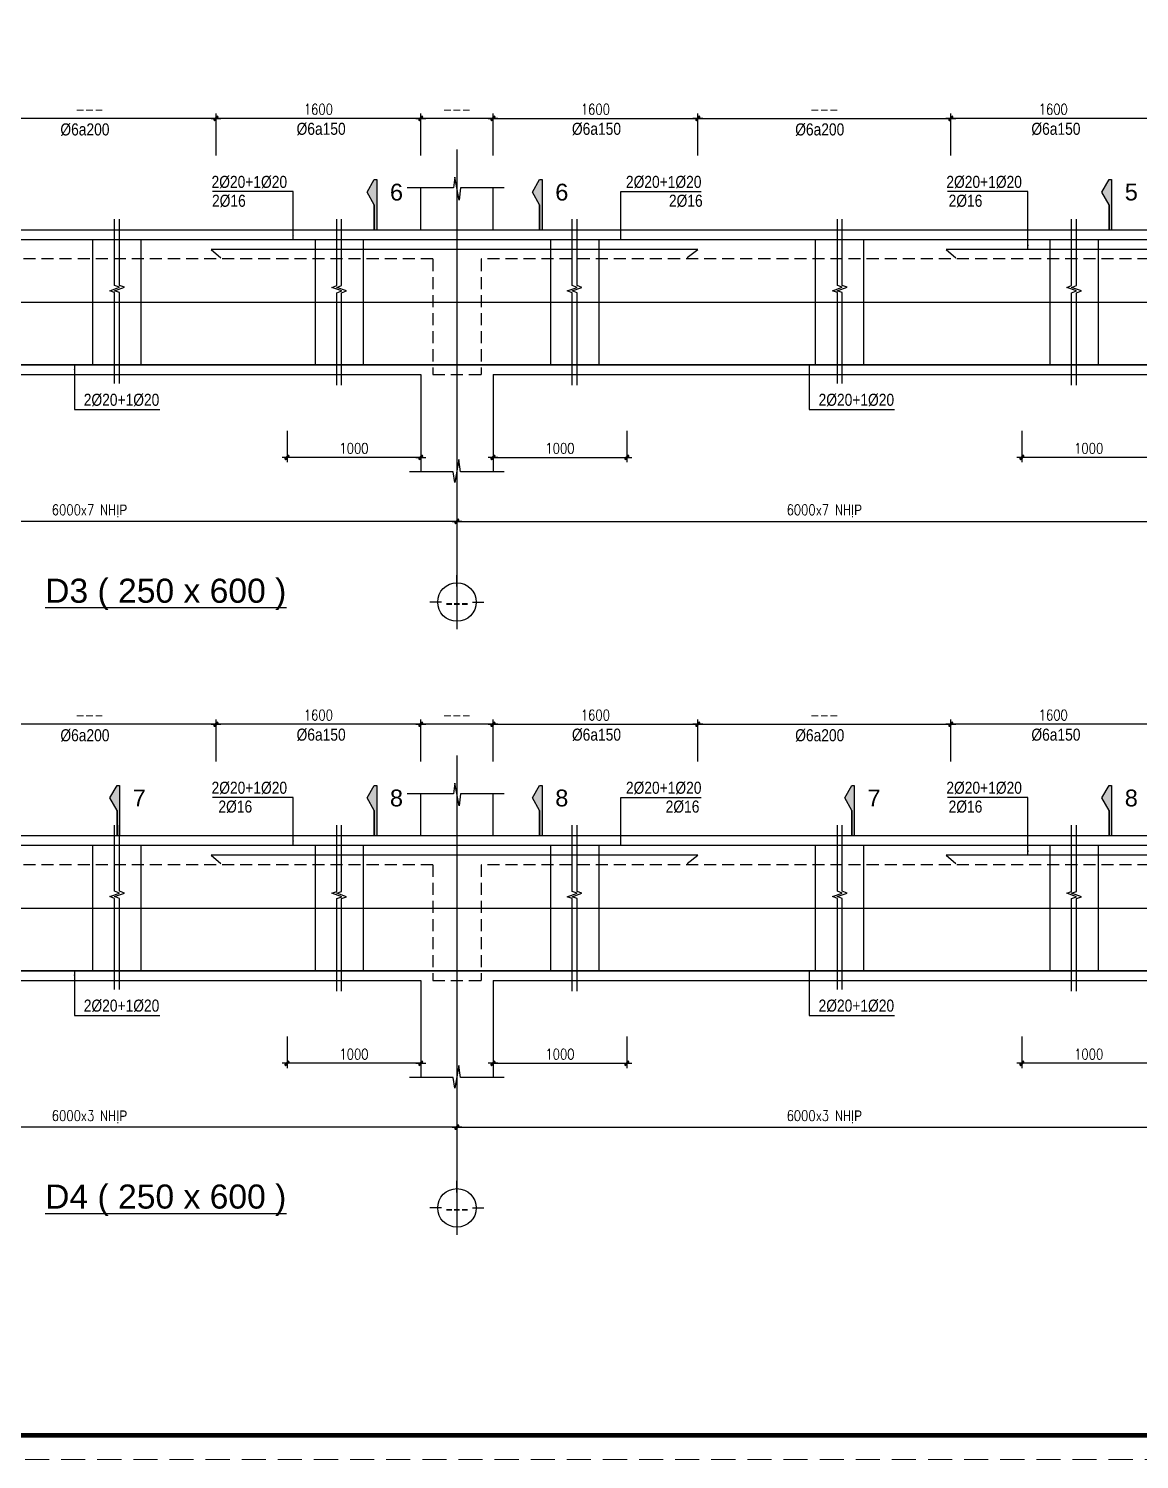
# Model space of a CAD drawing. Header units: inches. Extents: x 651127 to 1529722, y 768575 to 1021311.
# Drawn here: x 1473447 to 1496511, y 831541 to 861241 of the extents above; entities that cross this region are included whole.
import ezdxf
from ezdxf.enums import TextEntityAlignment as Align

# ---------------------------------------------------------------- set-up
doc = ezdxf.new("R2010")
doc.units = ezdxf.units.IN
doc.header["$LTSCALE"] = 1000
doc.header["$MEASUREMENT"] = 0
for name, pattern in [('CENTER2', [1.125, 0.75, -0.125, 0.125, -0.125]), ('DASHDOTX2', [2, 1, -0.5, 0, -0.5]), ('DASHED2', [0.375, 0.25, -0.125]), ('HIDDEN', [0.375, 0.25, -0.125]), ('HIDDEN2', [0.1875, 0.125, -0.0625])]:
    doc.linetypes.add(name, pattern=pattern)
doc.layers.get('DEFPOINTS').update_dxf_attribs({"color": 8, "lineweight": 9})
for name, color, linetype in [('DWGshare.com_1', 7, 'Continuous'), ('DWGshare.com_10', 7, 'Continuous'), ('DWGshare.com_2', 147, 'Continuous'), ('DWGshare.com_3', 7, 'Continuous'), ('DWGshare.com_45', 8, 'DASHDOTX2'), ('DWGshare.com_46', 40, 'Continuous'), ('DWGshare.com_5', 143, 'HIDDEN2'), ('DWGshare.com_6', 40, 'Continuous'), ('DWGshare.com_7', 1, 'Continuous'), ('DWGshare.com_8', 3, 'Continuous')]:
    doc.layers.add(name, color=color, linetype=linetype)
doc.styles.add('DWGshare.com_14', font='romans.shx', dxfattribs={"width": 0.8})
doc.styles.add('DWGshare.com_2', font='VHELVEB.TTF')
doc.styles.add('DWGshare.com_4', font='romans.shx', dxfattribs={"width": 0.8})
doc.styles.add('DWGshare.com_5', font='VHELVCN.TTF')
doc.styles.add('DWGshare.com_6', font='VHELVEN.TTF')
doc.dimstyles.new('DWGshare.com_13', dxfattribs={"dimscale": 100, "dimtxt": 2.2, "dimasz": 0.2, "dimexe": 1, "dimexo": 2, "dimgap": 0.8, "dimtad": 1, "dimdec": 0, "dimlfac": 0.2, "dimzin": 0, "dimdsep": 46, "dimtxsty": 'DWGshare.com_14', "dimblk": 'DWGshare.com_18', "dimcen": 1, "dimdle": 1.5, "dimclrd": 147, "dimclre": 147, "dimclrt": 7, "dimadec": 0, "dimazin": 0, "dimtfac": 1, "dimtdec": 0, "dimtix": 1, "dimtmove": 2, "dimatfit": 3, "dimldrblk": 'DWGshare.com_19', "dimfxl": 1, "dimtolj": 1, "dimtzin": 0, "dimarcsym": 0})
doc.dimstyles.new('DWGshare.com_3', dxfattribs={"dimscale": 100, "dimtxt": 2.5, "dimasz": 1, "dimexe": 1, "dimexo": 1.5, "dimgap": 1, "dimtad": 1, "dimdec": 0, "dimlfac": 0.2, "dimzin": 0, "dimdsep": 46, "dimtxsty": 'DWGshare.com_4', "dimblk": 'DWGshare.com_1', "dimcen": 1.5, "dimdle": 1, "dimclrd": 256, "dimclre": 256, "dimclrt": 7, "dimadec": 0, "dimazin": 0, "dimtfac": 1, "dimtdec": 0, "dimtix": 1, "dimtmove": 2, "dimatfit": 3, "dimfxl": 1, "dimtolj": 1, "dimtzin": 0, "dimarcsym": 0})

# ---------------------------------------------------------------- blocks, each defined once
blk = doc.blocks.new('DWGshare.com_18')
h = blk.add_hatch(color=256)
h.paths.add_polyline_path([(-1.1, 0), (1.1, 0), (2, 0.9, 1), (0.9, 2)])
h.paths.add_polyline_path([(-2, -0.9, 1), (-0.9, -2), (1.1, 0), (-1.1, 0)])
at = {"linetype": 'Continuous'}
h = blk.add_hatch(color=256, dxfattribs=at)
edge = h.paths.add_edge_path()
edge.add_line((-0.9, -2), (2, 0.9))
edge.add_arc((1.4, 1.4), 0.762, 315, 495)
edge.add_line((0.9, 2), (-2, -0.9))
edge.add_arc((-1.4, -1.4), 0.762, 135, 315)
for p, q in [((-5.1, 0), (5.1, 0)), ((0.9, 2), (-2, -0.9)), ((-0.9, -2), (2, 0.9))]:
    blk.add_line(p, q, dxfattribs=at)
for centre, start, end in [((1.4, 1.4), 315, 135), ((-1.4, -1.4), 135, 315)]:
    blk.add_arc(centre, 0.762, start, end, dxfattribs=at)
blk = doc.blocks.new('*D781')
at = {"layer": 'DEFPOINTS', "color": 0, "transparency": 16777216}
for p in [(1481590, 859377), (1481590, 858407), (1483090, 858407)]:
    blk.add_point(p, dxfattribs=at)
at = {"layer": 'DWGshare.com_2', "color": 147, "lineweight": -2, "transparency": 16777216}
for p, q in [((1481590, 858607), (1481590, 859477)), ((1483070, 859377), (1481610, 859377)), ((1483090, 858607), (1483090, 859477))]:
    blk.add_line(p, q, dxfattribs=at)
at = {"layer": 'DWGshare.com_2', "color": 147, "lineweight": -2, "transparency": 16777216, "xscale": 20, "yscale": 20, "zscale": 20, "rotation": 180}
blk.add_blockref('DWGshare.com_18', (1481590, 859377), dxfattribs=at)
at = {"layer": 'DWGshare.com_2', "color": 147, "lineweight": -2, "transparency": 16777216, "xscale": 20, "yscale": 20, "zscale": 20}
blk.add_blockref('DWGshare.com_18', (1483090, 859377), dxfattribs=at)
at = {"layer": 'DWGshare.com_2', "color": 7, "transparency": 16777216, "insert": (1482340, 859567), "char_height": 220, "attachment_point": 5, "style": 'DWGshare.com_14'}
blk.add_mtext('\\A1;---', dxfattribs=at)
blk = doc.blocks.new('DWGshare.com_19')
at = {"color": 0, "linetype": 'ByBlock', "lineweight": -2}
blk.add_line((-0.5, 0), (-1, 0), dxfattribs=at)
at = {"color": 0, "linetype": 'ByBlock', "const_width": 0.5}
blk.add_lwpolyline([(-0.25, 0, 1), (0.25, 0, 1)], format="xyb", close=True, dxfattribs=at)
blk = doc.blocks.new('DWGshare.com_2')
for p, q in [((0, 320), (0, 560)), ((-320, 0), (-560, 0)), ((320, 0), (560, 0)), ((0, -320), (0, -560))]:
    blk.add_line(p, q)
blk.add_circle((0, 0), 400)
at = {"linetype": 'Continuous', "style": 'DWGshare.com_2'}
blk.add_attdef('2', text='', height=350, dxfattribs=at).set_placement((0, 0), align=Align.MIDDLE_CENTER)
blk = doc.blocks.new('*D782')
at = {"layer": 'DEFPOINTS', "color": 0, "transparency": 16777216}
for p in [(1483090, 853092), (1485868, 853092), (1485868, 852339)]:
    blk.add_point(p, dxfattribs=at)
at = {"layer": 'DWGshare.com_2', "color": 147, "lineweight": -2, "transparency": 16777216}
for p, q in [((1483090, 852892), (1483090, 852239)), ((1485868, 852892), (1485868, 852239)), ((1483110, 852339), (1485848, 852339))]:
    blk.add_line(p, q, dxfattribs=at)
at = {"layer": 'DWGshare.com_2', "color": 147, "lineweight": -2, "transparency": 16777216, "xscale": 20, "yscale": 20, "zscale": 20, "rotation": 180}
blk.add_blockref('DWGshare.com_18', (1483090, 852339), dxfattribs=at)
at = {"layer": 'DWGshare.com_2', "color": 147, "lineweight": -2, "transparency": 16777216, "xscale": 20, "yscale": 20, "zscale": 20}
blk.add_blockref('DWGshare.com_18', (1485868, 852339), dxfattribs=at)
at = {"layer": 'DWGshare.com_2', "color": 7, "transparency": 16777216, "insert": (1484479, 852529), "char_height": 220, "attachment_point": 5, "style": 'DWGshare.com_14'}
blk.add_mtext('\\A1;1000', dxfattribs=at)
blk = doc.blocks.new('*D783')
at = {"layer": 'DEFPOINTS', "color": 0, "transparency": 16777216}
for p in [(1478813, 853092), (1481590, 853092), (1478813, 852339)]:
    blk.add_point(p, dxfattribs=at)
at = {"layer": 'DWGshare.com_2', "color": 147, "lineweight": -2, "transparency": 16777216}
for p, q in [((1478813, 852892), (1478813, 852239)), ((1481590, 852892), (1481590, 852239)), ((1481570, 852339), (1478833, 852339))]:
    blk.add_line(p, q, dxfattribs=at)
at = {"layer": 'DWGshare.com_2', "color": 147, "lineweight": -2, "transparency": 16777216, "xscale": 20, "yscale": 20, "zscale": 20, "rotation": 180}
blk.add_blockref('DWGshare.com_18', (1478813, 852339), dxfattribs=at)
at = {"layer": 'DWGshare.com_2', "color": 147, "lineweight": -2, "transparency": 16777216, "xscale": 20, "yscale": 20, "zscale": 20}
blk.add_blockref('DWGshare.com_18', (1481590, 852339), dxfattribs=at)
at = {"layer": 'DWGshare.com_2', "color": 7, "transparency": 16777216, "insert": (1480202, 852529), "char_height": 220, "attachment_point": 5, "style": 'DWGshare.com_14'}
blk.add_mtext('\\A1;1000', dxfattribs=at)
blk = doc.blocks.new('*D786')
at = {"layer": 'DEFPOINTS', "color": 0, "transparency": 16777216}
for p in [(1494071, 853092), (1496848, 853092), (1494071, 852339)]:
    blk.add_point(p, dxfattribs=at)
at = {"layer": 'DWGshare.com_2', "color": 147, "lineweight": -2, "transparency": 16777216}
for p, q in [((1494071, 852892), (1494071, 852239)), ((1496848, 852892), (1496848, 852239)), ((1496828, 852339), (1494091, 852339))]:
    blk.add_line(p, q, dxfattribs=at)
at = {"layer": 'DWGshare.com_2', "color": 147, "lineweight": -2, "transparency": 16777216, "xscale": 20, "yscale": 20, "zscale": 20, "rotation": 180}
blk.add_blockref('DWGshare.com_18', (1494071, 852339), dxfattribs=at)
at = {"layer": 'DWGshare.com_2', "color": 147, "lineweight": -2, "transparency": 16777216, "xscale": 20, "yscale": 20, "zscale": 20}
blk.add_blockref('DWGshare.com_18', (1496848, 852339), dxfattribs=at)
at = {"layer": 'DWGshare.com_2', "color": 7, "transparency": 16777216, "insert": (1495459, 852529), "char_height": 220, "attachment_point": 5, "style": 'DWGshare.com_14'}
blk.add_mtext('\\A1;1000', dxfattribs=at)
blk = doc.blocks.new('*D787')
at = {"layer": 'DEFPOINTS', "color": 0, "transparency": 16777216}
for p in [(1487342, 859377), (1483090, 858407), (1487342, 858407)]:
    blk.add_point(p, dxfattribs=at)
at = {"layer": 'DWGshare.com_2', "color": 147, "lineweight": -2, "transparency": 16777216}
for p, q in [((1483090, 858607), (1483090, 859477)), ((1483110, 859377), (1487322, 859377)), ((1487342, 858607), (1487342, 859477))]:
    blk.add_line(p, q, dxfattribs=at)
at = {"layer": 'DWGshare.com_2', "color": 147, "lineweight": -2, "transparency": 16777216, "xscale": 20, "yscale": 20, "zscale": 20, "rotation": 180}
blk.add_blockref('DWGshare.com_18', (1483090, 859377), dxfattribs=at)
at = {"layer": 'DWGshare.com_2', "color": 147, "lineweight": -2, "transparency": 16777216, "xscale": 20, "yscale": 20, "zscale": 20}
blk.add_blockref('DWGshare.com_18', (1487342, 859377), dxfattribs=at)
at = {"layer": 'DWGshare.com_2', "color": 7, "transparency": 16777216, "insert": (1485216, 859567), "char_height": 220, "attachment_point": 5, "style": 'DWGshare.com_14'}
blk.add_mtext('\\A1;1600', dxfattribs=at)
blk = doc.blocks.new('DWGshare.com_1')
at = {"color": 0, "linetype": 'ByBlock', "const_width": 0.3}
blk.add_lwpolyline([(-0.5, -0.5), (0.5, 0.5)], dxfattribs=at)
blk = doc.blocks.new('*D788')
at = {"layer": 'DEFPOINTS', "color": 0, "transparency": 16777216}
for p in [(1477338, 859377), (1477338, 858407), (1481590, 858407)]:
    blk.add_point(p, dxfattribs=at)
at = {"layer": 'DWGshare.com_2', "color": 147, "lineweight": -2, "transparency": 16777216}
for p, q in [((1477338, 858607), (1477338, 859477)), ((1481570, 859377), (1477358, 859377)), ((1481590, 858607), (1481590, 859477))]:
    blk.add_line(p, q, dxfattribs=at)
at = {"layer": 'DWGshare.com_2', "color": 147, "lineweight": -2, "transparency": 16777216, "xscale": 20, "yscale": 20, "zscale": 20, "rotation": 180}
blk.add_blockref('DWGshare.com_18', (1477338, 859377), dxfattribs=at)
at = {"layer": 'DWGshare.com_2', "color": 147, "lineweight": -2, "transparency": 16777216, "xscale": 20, "yscale": 20, "zscale": 20}
blk.add_blockref('DWGshare.com_18', (1481590, 859377), dxfattribs=at)
at = {"layer": 'DWGshare.com_2', "color": 7, "transparency": 16777216, "insert": (1479464, 859567), "char_height": 220, "attachment_point": 5, "style": 'DWGshare.com_14'}
blk.add_mtext('\\A1;1600', dxfattribs=at)
blk = doc.blocks.new('*D790')
at = {"layer": 'DEFPOINTS', "color": 0, "transparency": 16777216}
for p in [(1492596, 859377), (1492596, 858407), (1496848, 858407)]:
    blk.add_point(p, dxfattribs=at)
at = {"layer": 'DWGshare.com_2', "color": 147, "lineweight": -2, "transparency": 16777216}
for p, q in [((1492596, 858607), (1492596, 859477)), ((1496828, 859377), (1492616, 859377)), ((1496848, 858607), (1496848, 859477))]:
    blk.add_line(p, q, dxfattribs=at)
at = {"layer": 'DWGshare.com_2', "color": 147, "lineweight": -2, "transparency": 16777216, "xscale": 20, "yscale": 20, "zscale": 20, "rotation": 180}
blk.add_blockref('DWGshare.com_18', (1492596, 859377), dxfattribs=at)
at = {"layer": 'DWGshare.com_2', "color": 147, "lineweight": -2, "transparency": 16777216, "xscale": 20, "yscale": 20, "zscale": 20}
blk.add_blockref('DWGshare.com_18', (1496848, 859377), dxfattribs=at)
at = {"layer": 'DWGshare.com_2', "color": 7, "transparency": 16777216, "insert": (1494722, 859567), "char_height": 220, "attachment_point": 5, "style": 'DWGshare.com_14'}
blk.add_mtext('\\A1;1600', dxfattribs=at)
blk = doc.blocks.new('*D791')
at = {"layer": 'DEFPOINTS', "color": 0, "transparency": 16777216}
for p in [(1472085, 859377), (1472085, 858407), (1477338, 858607)]:
    blk.add_point(p, dxfattribs=at)
at = {"layer": 'DWGshare.com_2', "color": 147, "lineweight": -2, "transparency": 16777216}
for p, q in [((1472085, 858607), (1472085, 859477)), ((1477318, 859377), (1472105, 859377)), ((1477338, 858807), (1477338, 859477))]:
    blk.add_line(p, q, dxfattribs=at)
at = {"layer": 'DWGshare.com_2', "color": 147, "lineweight": -2, "transparency": 16777216, "xscale": 20, "yscale": 20, "zscale": 20, "rotation": 180}
blk.add_blockref('DWGshare.com_18', (1472085, 859377), dxfattribs=at)
at = {"layer": 'DWGshare.com_2', "color": 147, "lineweight": -2, "transparency": 16777216, "xscale": 20, "yscale": 20, "zscale": 20}
blk.add_blockref('DWGshare.com_18', (1477338, 859377), dxfattribs=at)
at = {"layer": 'DWGshare.com_2', "color": 7, "transparency": 16777216, "insert": (1474712, 859567), "char_height": 220, "attachment_point": 5, "style": 'DWGshare.com_14'}
blk.add_mtext('\\A1;---', dxfattribs=at)
blk = doc.blocks.new('*D792')
at = {"layer": 'DEFPOINTS', "color": 0, "transparency": 16777216}
for p in [(1492596, 859377), (1487342, 858607), (1492596, 858407)]:
    blk.add_point(p, dxfattribs=at)
at = {"layer": 'DWGshare.com_2', "color": 147, "lineweight": -2, "transparency": 16777216}
for p, q in [((1487342, 858807), (1487342, 859477)), ((1487362, 859377), (1492576, 859377)), ((1492596, 858607), (1492596, 859477))]:
    blk.add_line(p, q, dxfattribs=at)
at = {"layer": 'DWGshare.com_2', "color": 147, "lineweight": -2, "transparency": 16777216, "xscale": 20, "yscale": 20, "zscale": 20, "rotation": 180}
blk.add_blockref('DWGshare.com_18', (1487342, 859377), dxfattribs=at)
at = {"layer": 'DWGshare.com_2', "color": 147, "lineweight": -2, "transparency": 16777216, "xscale": 20, "yscale": 20, "zscale": 20}
blk.add_blockref('DWGshare.com_18', (1492596, 859377), dxfattribs=at)
at = {"layer": 'DWGshare.com_2', "color": 7, "transparency": 16777216, "insert": (1489969, 859567), "char_height": 220, "attachment_point": 5, "style": 'DWGshare.com_14'}
blk.add_mtext('\\A1;---', dxfattribs=at)
blk = doc.blocks.new('*D794')
at = {"layer": 'DEFPOINTS', "color": 0, "transparency": 16777216}
for p in [(1467083, 852185), (1482340, 852042), (1467083, 851013)]:
    blk.add_point(p, dxfattribs=at)
at = {"layer": 'DWGshare.com_2', "color": 147, "lineweight": -2, "transparency": 16777216}
for p, q in [((1467083, 851985), (1467083, 850913)), ((1482340, 851842), (1482340, 850913)), ((1482320, 851013), (1467103, 851013))]:
    blk.add_line(p, q, dxfattribs=at)
at = {"layer": 'DWGshare.com_2', "color": 147, "lineweight": -2, "transparency": 16777216, "xscale": 20, "yscale": 20, "zscale": 20, "rotation": 180}
blk.add_blockref('DWGshare.com_18', (1467083, 851013), dxfattribs=at)
at = {"layer": 'DWGshare.com_2', "color": 147, "lineweight": -2, "transparency": 16777216, "xscale": 20, "yscale": 20, "zscale": 20}
blk.add_blockref('DWGshare.com_18', (1482340, 851013), dxfattribs=at)
at = {"layer": 'DWGshare.com_2', "color": 7, "transparency": 16777216, "insert": (1474712, 851228), "char_height": 220, "attachment_point": 5, "style": 'DWGshare.com_14'}
blk.add_mtext('\\A1;6000x7 NH{\\fArial|b0|i0|c0|p34;ỊP}', dxfattribs=at)
blk = doc.blocks.new('*D795')
at = {"layer": 'DEFPOINTS', "color": 0, "transparency": 16777216}
for p in [(1497598, 852185), (1482340, 852042), (1497598, 851013)]:
    blk.add_point(p, dxfattribs=at)
at = {"layer": 'DWGshare.com_2', "color": 147, "lineweight": -2, "transparency": 16777216}
for p, q in [((1482340, 851842), (1482340, 850913)), ((1497598, 851985), (1497598, 850913)), ((1482360, 851013), (1497578, 851013))]:
    blk.add_line(p, q, dxfattribs=at)
at = {"layer": 'DWGshare.com_2', "color": 147, "lineweight": -2, "transparency": 16777216, "xscale": 20, "yscale": 20, "zscale": 20, "rotation": 180}
blk.add_blockref('DWGshare.com_18', (1482340, 851013), dxfattribs=at)
at = {"layer": 'DWGshare.com_2', "color": 147, "lineweight": -2, "transparency": 16777216, "xscale": 20, "yscale": 20, "zscale": 20}
blk.add_blockref('DWGshare.com_18', (1497598, 851013), dxfattribs=at)
at = {"layer": 'DWGshare.com_2', "color": 7, "transparency": 16777216, "insert": (1489969, 851228), "char_height": 220, "attachment_point": 5, "style": 'DWGshare.com_14'}
blk.add_mtext('\\A1;6000x7 NH{\\fArial|b0|i0|c0|p34;ỊP}', dxfattribs=at)
blk = doc.blocks.new('*U725')
blk.add_hatch(color=256).paths.add_polyline_path([(25, 1050), (-25, 1050), (-175, 788), (-25, 525), (-25, 0), (25, 0)])
blk.add_line((25, 1050), (25, 0))
blk.add_lwpolyline([(-25, 525), (-175, 788), (-25, 1050), (25, 1050), (25, 0), (-25, 0), (-25, 525), (-25, 0)])
at = {"style": 'DWGshare.com_2', "flags": 8}
blk.add_attdef('04', text='', height=350, dxfattribs=at).set_placement((435, 788), align=Align.MIDDLE)
blk = doc.blocks.new('*D799')
at = {"layer": 'DEFPOINTS', "color": 0, "transparency": 16777216}
for p in [(1481590, 846801), (1481590, 845831), (1483090, 845831)]:
    blk.add_point(p, dxfattribs=at)
at = {"layer": 'DWGshare.com_2', "color": 147, "lineweight": -2, "transparency": 16777216}
for p, q in [((1481590, 846031), (1481590, 846901)), ((1483070, 846801), (1481610, 846801)), ((1483090, 846031), (1483090, 846901))]:
    blk.add_line(p, q, dxfattribs=at)
at = {"layer": 'DWGshare.com_2', "color": 147, "lineweight": -2, "transparency": 16777216, "xscale": 20, "yscale": 20, "zscale": 20, "rotation": 180}
blk.add_blockref('DWGshare.com_18', (1481590, 846801), dxfattribs=at)
at = {"layer": 'DWGshare.com_2', "color": 147, "lineweight": -2, "transparency": 16777216, "xscale": 20, "yscale": 20, "zscale": 20}
blk.add_blockref('DWGshare.com_18', (1483090, 846801), dxfattribs=at)
at = {"layer": 'DWGshare.com_2', "color": 7, "transparency": 16777216, "insert": (1482340, 846991), "char_height": 220, "attachment_point": 5, "style": 'DWGshare.com_14'}
blk.add_mtext('\\A1;---', dxfattribs=at)
blk = doc.blocks.new('*D800')
at = {"layer": 'DEFPOINTS', "color": 0, "transparency": 16777216}
for p in [(1483090, 840516), (1485868, 840516), (1485868, 839763)]:
    blk.add_point(p, dxfattribs=at)
at = {"layer": 'DWGshare.com_2', "color": 147, "lineweight": -2, "transparency": 16777216}
for p, q in [((1483090, 840316), (1483090, 839663)), ((1485868, 840316), (1485868, 839663)), ((1483110, 839763), (1485848, 839763))]:
    blk.add_line(p, q, dxfattribs=at)
at = {"layer": 'DWGshare.com_2', "color": 147, "lineweight": -2, "transparency": 16777216, "xscale": 20, "yscale": 20, "zscale": 20, "rotation": 180}
blk.add_blockref('DWGshare.com_18', (1483090, 839763), dxfattribs=at)
at = {"layer": 'DWGshare.com_2', "color": 147, "lineweight": -2, "transparency": 16777216, "xscale": 20, "yscale": 20, "zscale": 20}
blk.add_blockref('DWGshare.com_18', (1485868, 839763), dxfattribs=at)
at = {"layer": 'DWGshare.com_2', "color": 7, "transparency": 16777216, "insert": (1484479, 839953), "char_height": 220, "attachment_point": 5, "style": 'DWGshare.com_14'}
blk.add_mtext('\\A1;1000', dxfattribs=at)
blk = doc.blocks.new('*D801')
at = {"layer": 'DEFPOINTS', "color": 0, "transparency": 16777216}
for p in [(1478813, 840516), (1481590, 840516), (1478813, 839763)]:
    blk.add_point(p, dxfattribs=at)
at = {"layer": 'DWGshare.com_2', "color": 147, "lineweight": -2, "transparency": 16777216}
for p, q in [((1478813, 840316), (1478813, 839663)), ((1481590, 840316), (1481590, 839663)), ((1481570, 839763), (1478833, 839763))]:
    blk.add_line(p, q, dxfattribs=at)
at = {"layer": 'DWGshare.com_2', "color": 147, "lineweight": -2, "transparency": 16777216, "xscale": 20, "yscale": 20, "zscale": 20, "rotation": 180}
blk.add_blockref('DWGshare.com_18', (1478813, 839763), dxfattribs=at)
at = {"layer": 'DWGshare.com_2', "color": 147, "lineweight": -2, "transparency": 16777216, "xscale": 20, "yscale": 20, "zscale": 20}
blk.add_blockref('DWGshare.com_18', (1481590, 839763), dxfattribs=at)
at = {"layer": 'DWGshare.com_2', "color": 7, "transparency": 16777216, "insert": (1480202, 839953), "char_height": 220, "attachment_point": 5, "style": 'DWGshare.com_14'}
blk.add_mtext('\\A1;1000', dxfattribs=at)
blk = doc.blocks.new('*D804')
at = {"layer": 'DEFPOINTS', "color": 0, "transparency": 16777216}
for p in [(1494071, 840516), (1496848, 840516), (1494071, 839763)]:
    blk.add_point(p, dxfattribs=at)
at = {"layer": 'DWGshare.com_2', "color": 147, "lineweight": -2, "transparency": 16777216}
for p, q in [((1494071, 840316), (1494071, 839663)), ((1496848, 840316), (1496848, 839663)), ((1496828, 839763), (1494091, 839763))]:
    blk.add_line(p, q, dxfattribs=at)
at = {"layer": 'DWGshare.com_2', "color": 147, "lineweight": -2, "transparency": 16777216, "xscale": 20, "yscale": 20, "zscale": 20, "rotation": 180}
blk.add_blockref('DWGshare.com_18', (1494071, 839763), dxfattribs=at)
at = {"layer": 'DWGshare.com_2', "color": 147, "lineweight": -2, "transparency": 16777216, "xscale": 20, "yscale": 20, "zscale": 20}
blk.add_blockref('DWGshare.com_18', (1496848, 839763), dxfattribs=at)
at = {"layer": 'DWGshare.com_2', "color": 7, "transparency": 16777216, "insert": (1495459, 839953), "char_height": 220, "attachment_point": 5, "style": 'DWGshare.com_14'}
blk.add_mtext('\\A1;1000', dxfattribs=at)
blk = doc.blocks.new('*D805')
at = {"layer": 'DEFPOINTS', "color": 0, "transparency": 16777216}
for p in [(1487342, 846801), (1483090, 845831), (1487342, 845831)]:
    blk.add_point(p, dxfattribs=at)
at = {"layer": 'DWGshare.com_2', "color": 147, "lineweight": -2, "transparency": 16777216}
for p, q in [((1483090, 846031), (1483090, 846901)), ((1483110, 846801), (1487322, 846801)), ((1487342, 846031), (1487342, 846901))]:
    blk.add_line(p, q, dxfattribs=at)
at = {"layer": 'DWGshare.com_2', "color": 147, "lineweight": -2, "transparency": 16777216, "xscale": 20, "yscale": 20, "zscale": 20, "rotation": 180}
blk.add_blockref('DWGshare.com_18', (1483090, 846801), dxfattribs=at)
at = {"layer": 'DWGshare.com_2', "color": 147, "lineweight": -2, "transparency": 16777216, "xscale": 20, "yscale": 20, "zscale": 20}
blk.add_blockref('DWGshare.com_18', (1487342, 846801), dxfattribs=at)
at = {"layer": 'DWGshare.com_2', "color": 7, "transparency": 16777216, "insert": (1485216, 846991), "char_height": 220, "attachment_point": 5, "style": 'DWGshare.com_14'}
blk.add_mtext('\\A1;1600', dxfattribs=at)
blk = doc.blocks.new('*D819')
at = {"layer": 'DEFPOINTS', "color": 0, "transparency": 16777216}
for p in [(1477338, 846801), (1477338, 845831), (1481590, 845831)]:
    blk.add_point(p, dxfattribs=at)
at = {"layer": 'DWGshare.com_2', "color": 147, "lineweight": -2, "transparency": 16777216}
for p, q in [((1477338, 846031), (1477338, 846901)), ((1481570, 846801), (1477358, 846801)), ((1481590, 846031), (1481590, 846901))]:
    blk.add_line(p, q, dxfattribs=at)
at = {"layer": 'DWGshare.com_2', "color": 147, "lineweight": -2, "transparency": 16777216, "xscale": 20, "yscale": 20, "zscale": 20, "rotation": 180}
blk.add_blockref('DWGshare.com_18', (1477338, 846801), dxfattribs=at)
at = {"layer": 'DWGshare.com_2', "color": 147, "lineweight": -2, "transparency": 16777216, "xscale": 20, "yscale": 20, "zscale": 20}
blk.add_blockref('DWGshare.com_18', (1481590, 846801), dxfattribs=at)
at = {"layer": 'DWGshare.com_2', "color": 7, "transparency": 16777216, "insert": (1479464, 846991), "char_height": 220, "attachment_point": 5, "style": 'DWGshare.com_14'}
blk.add_mtext('\\A1;1600', dxfattribs=at)
blk = doc.blocks.new('*D821')
at = {"layer": 'DEFPOINTS', "color": 0, "transparency": 16777216}
for p in [(1492596, 846801), (1492596, 845831), (1496848, 845831)]:
    blk.add_point(p, dxfattribs=at)
at = {"layer": 'DWGshare.com_2', "color": 147, "lineweight": -2, "transparency": 16777216}
for p, q in [((1492596, 846031), (1492596, 846901)), ((1496828, 846801), (1492616, 846801)), ((1496848, 846031), (1496848, 846901))]:
    blk.add_line(p, q, dxfattribs=at)
at = {"layer": 'DWGshare.com_2', "color": 147, "lineweight": -2, "transparency": 16777216, "xscale": 20, "yscale": 20, "zscale": 20, "rotation": 180}
blk.add_blockref('DWGshare.com_18', (1492596, 846801), dxfattribs=at)
at = {"layer": 'DWGshare.com_2', "color": 147, "lineweight": -2, "transparency": 16777216, "xscale": 20, "yscale": 20, "zscale": 20}
blk.add_blockref('DWGshare.com_18', (1496848, 846801), dxfattribs=at)
at = {"layer": 'DWGshare.com_2', "color": 7, "transparency": 16777216, "insert": (1494722, 846991), "char_height": 220, "attachment_point": 5, "style": 'DWGshare.com_14'}
blk.add_mtext('\\A1;1600', dxfattribs=at)
blk = doc.blocks.new('*D822')
at = {"layer": 'DEFPOINTS', "color": 0, "transparency": 16777216}
for p in [(1472085, 846801), (1477338, 846031), (1472085, 845831)]:
    blk.add_point(p, dxfattribs=at)
at = {"layer": 'DWGshare.com_2', "color": 147, "lineweight": -2, "transparency": 16777216}
for p, q in [((1472085, 846031), (1472085, 846901)), ((1477318, 846801), (1472105, 846801)), ((1477338, 846231), (1477338, 846901))]:
    blk.add_line(p, q, dxfattribs=at)
at = {"layer": 'DWGshare.com_2', "color": 147, "lineweight": -2, "transparency": 16777216, "xscale": 20, "yscale": 20, "zscale": 20, "rotation": 180}
blk.add_blockref('DWGshare.com_18', (1472085, 846801), dxfattribs=at)
at = {"layer": 'DWGshare.com_2', "color": 147, "lineweight": -2, "transparency": 16777216, "xscale": 20, "yscale": 20, "zscale": 20}
blk.add_blockref('DWGshare.com_18', (1477338, 846801), dxfattribs=at)
at = {"layer": 'DWGshare.com_2', "color": 7, "transparency": 16777216, "insert": (1474712, 846991), "char_height": 220, "attachment_point": 5, "style": 'DWGshare.com_14'}
blk.add_mtext('\\A1;---', dxfattribs=at)
blk = doc.blocks.new('*D823')
at = {"layer": 'DEFPOINTS', "color": 0, "transparency": 16777216}
for p in [(1492596, 846801), (1487342, 846031), (1492596, 845831)]:
    blk.add_point(p, dxfattribs=at)
at = {"layer": 'DWGshare.com_2', "color": 147, "lineweight": -2, "transparency": 16777216}
for p, q in [((1487342, 846231), (1487342, 846901)), ((1487362, 846801), (1492576, 846801)), ((1492596, 846031), (1492596, 846901))]:
    blk.add_line(p, q, dxfattribs=at)
at = {"layer": 'DWGshare.com_2', "color": 147, "lineweight": -2, "transparency": 16777216, "xscale": 20, "yscale": 20, "zscale": 20, "rotation": 180}
blk.add_blockref('DWGshare.com_18', (1487342, 846801), dxfattribs=at)
at = {"layer": 'DWGshare.com_2', "color": 147, "lineweight": -2, "transparency": 16777216, "xscale": 20, "yscale": 20, "zscale": 20}
blk.add_blockref('DWGshare.com_18', (1492596, 846801), dxfattribs=at)
at = {"layer": 'DWGshare.com_2', "color": 7, "transparency": 16777216, "insert": (1489969, 846991), "char_height": 220, "attachment_point": 5, "style": 'DWGshare.com_14'}
blk.add_mtext('\\A1;---', dxfattribs=at)
blk = doc.blocks.new('*D825')
at = {"layer": 'DEFPOINTS', "color": 0, "transparency": 16777216}
for p in [(1467083, 839608), (1482340, 839466), (1467083, 838437)]:
    blk.add_point(p, dxfattribs=at)
at = {"layer": 'DWGshare.com_2', "color": 147, "lineweight": -2, "transparency": 16777216}
for p, q in [((1467083, 839408), (1467083, 838337)), ((1482340, 839266), (1482340, 838337)), ((1482320, 838437), (1467103, 838437))]:
    blk.add_line(p, q, dxfattribs=at)
at = {"layer": 'DWGshare.com_2', "color": 147, "lineweight": -2, "transparency": 16777216, "xscale": 20, "yscale": 20, "zscale": 20, "rotation": 180}
blk.add_blockref('DWGshare.com_18', (1467083, 838437), dxfattribs=at)
at = {"layer": 'DWGshare.com_2', "color": 147, "lineweight": -2, "transparency": 16777216, "xscale": 20, "yscale": 20, "zscale": 20}
blk.add_blockref('DWGshare.com_18', (1482340, 838437), dxfattribs=at)
at = {"layer": 'DWGshare.com_2', "color": 7, "transparency": 16777216, "insert": (1474712, 838651), "char_height": 220, "attachment_point": 5, "style": 'DWGshare.com_14'}
blk.add_mtext('\\A1;6000x3 NH{\\fArial|b0|i0|c0|p34;ỊP}', dxfattribs=at)
blk = doc.blocks.new('*D826')
at = {"layer": 'DEFPOINTS', "color": 0, "transparency": 16777216}
for p in [(1482340, 839466), (1497598, 839608), (1497598, 838437)]:
    blk.add_point(p, dxfattribs=at)
at = {"layer": 'DWGshare.com_2', "color": 147, "lineweight": -2, "transparency": 16777216}
for p, q in [((1497598, 839408), (1497598, 838337)), ((1482340, 839266), (1482340, 838337)), ((1482360, 838437), (1497578, 838437))]:
    blk.add_line(p, q, dxfattribs=at)
at = {"layer": 'DWGshare.com_2', "color": 147, "lineweight": -2, "transparency": 16777216, "xscale": 20, "yscale": 20, "zscale": 20, "rotation": 180}
blk.add_blockref('DWGshare.com_18', (1482340, 838437), dxfattribs=at)
at = {"layer": 'DWGshare.com_2', "color": 147, "lineweight": -2, "transparency": 16777216, "xscale": 20, "yscale": 20, "zscale": 20}
blk.add_blockref('DWGshare.com_18', (1497598, 838437), dxfattribs=at)
at = {"layer": 'DWGshare.com_2', "color": 7, "transparency": 16777216, "insert": (1489969, 838651), "char_height": 220, "attachment_point": 5, "style": 'DWGshare.com_14'}
blk.add_mtext('\\A1;6000x3 NH{\\fArial|b0|i0|c0|p34;ỊP}', dxfattribs=at)

msp = doc.modelspace()

# ---------------------------------------------------------------- linework, layer by layer
at = {"layer": 'DEFPOINTS', "linetype": 'HIDDEN', "ltscale": 2}
msp.add_lwpolyline([(1445622.3, 831540.9), (1529722.3, 831540.9), (1529722.3, 890940.9), (1445622.3, 890940.9)], close=True, dxfattribs=at)
at = {"layer": 'DWGshare.com_1', "const_width": 100}
msp.add_lwpolyline([(1447622.3, 832040.9), (1529222.3, 832040.9), (1529222.3, 890440.9), (1447622.3, 890440.9)], close=True, dxfattribs=at)
at = {"layer": 'DWGshare.com_2'}
for points in [[(1483321.6, 857933.5), (1482417.5, 857933.5), (1482388.1, 857681.1), (1482299, 858154.3), (1482265.9, 857933.5), (1481306, 857933.5)], [(1475233, 853872.8), (1475233, 855761.1), (1475130, 855798.6), (1475336.1, 855873.6), (1475233, 855911.1), (1475233, 857283.7)], [(1475333, 853872.8), (1475333, 855761.1), (1475230, 855798.6), (1475436.1, 855873.6), (1475333, 855911.1), (1475333, 857283.7)], [(1479846.7, 853836.3), (1479846.7, 855757.2), (1479949.8, 855794.7), (1479743.7, 855869.7), (1479846.7, 855907.2), (1479846.7, 857283.7)], [(1479946.7, 853836.3), (1479946.7, 855757.2), (1480049.8, 855794.7), (1479843.7, 855869.7), (1479946.7, 855907.2), (1479946.7, 857283.7)], [(1484734, 853836.3), (1484734, 855757.2), (1484630.9, 855794.7), (1484837, 855869.7), (1484734, 855907.2), (1484734, 857283.7)], [(1484834, 853836.3), (1484834, 855757.2), (1484730.9, 855794.7), (1484937, 855869.7), (1484834, 855907.2), (1484834, 857283.7)], [(1490239.1, 853872.8), (1490239.1, 855761.1), (1490136, 855798.6), (1490342.1, 855873.6), (1490239.1, 855911.1), (1490239.1, 857283.7)], [(1490339.1, 853872.8), (1490339.1, 855761.1), (1490236, 855798.6), (1490442.1, 855873.6), (1490339.1, 855911.1), (1490339.1, 857283.7)], [(1495104.3, 853836.3), (1495104.3, 855757.2), (1495207.3, 855794.7), (1495001.3, 855869.7), (1495104.3, 855907.2), (1495104.3, 857283.7)], [(1495204.3, 853836.3), (1495204.3, 855757.2), (1495307.3, 855794.7), (1495101.3, 855869.7), (1495204.3, 855907.2), (1495204.3, 857283.7)], [(1483321.6, 852042), (1482412.1, 852042), (1482382.7, 852294.4), (1482293.6, 851821.2), (1482260.5, 852042), (1481358.8, 852042)], [(1483321.6, 845357.2), (1482417.5, 845357.2), (1482388.1, 845104.8), (1482299, 845578), (1482265.9, 845357.2), (1481306, 845357.2)], [(1475233, 841296.5), (1475233, 843184.9), (1475130, 843222.4), (1475336.1, 843297.4), (1475233, 843334.9), (1475233, 844707.4)], [(1475333, 841296.5), (1475333, 843184.9), (1475230, 843222.4), (1475436.1, 843297.4), (1475333, 843334.9), (1475333, 844707.4)], [(1479846.7, 841260), (1479846.7, 843181), (1479949.8, 843218.5), (1479743.7, 843293.5), (1479846.7, 843331), (1479846.7, 844707.4)], [(1479946.7, 841260), (1479946.7, 843181), (1480049.8, 843218.5), (1479843.7, 843293.5), (1479946.7, 843331), (1479946.7, 844707.4)], [(1484734, 841260), (1484734, 843181), (1484630.9, 843218.5), (1484837, 843293.5), (1484734, 843331), (1484734, 844707.4)], [(1484834, 841260), (1484834, 843181), (1484730.9, 843218.5), (1484937, 843293.5), (1484834, 843331), (1484834, 844707.4)], [(1490239.1, 841296.5), (1490239.1, 843184.9), (1490136, 843222.4), (1490342.1, 843297.4), (1490239.1, 843334.9), (1490239.1, 844707.4)], [(1490339.1, 841296.5), (1490339.1, 843184.9), (1490236, 843222.4), (1490442.1, 843297.4), (1490339.1, 843334.9), (1490339.1, 844707.4)], [(1495104.3, 841260), (1495104.3, 843181), (1495207.3, 843218.5), (1495001.3, 843293.5), (1495104.3, 843331), (1495104.3, 844707.4)], [(1495204.3, 841260), (1495204.3, 843181), (1495307.3, 843218.5), (1495101.3, 843293.5), (1495204.3, 843331), (1495204.3, 844707.4)], [(1483321.6, 839465.7), (1482412.1, 839465.7), (1482382.7, 839718.1), (1482293.6, 839244.9), (1482260.5, 839465.7), (1481358.8, 839465.7)]]:
    msp.add_lwpolyline(points, dxfattribs=at)
at = {"layer": 'DWGshare.com_3', "ltscale": 0.9}
for p, q in [((1481590.4, 857059.1), (1481590.4, 857933.5)), ((1483090.4, 857059.1), (1483090.4, 857933.5)), ((1512105.5, 857059.1), (1467832.8, 857059.1)), ((1467832.8, 854059.1), (1481590.4, 854059.1)), ((1481590.4, 854059.1), (1481590.4, 852042)), ((1483090.4, 854059.1), (1483090.4, 852042)), ((1483090.4, 854059.1), (1512105.5, 854059.1)), ((1481590.4, 844482.8), (1481590.4, 845357.2)), ((1483090.4, 844482.8), (1483090.4, 845357.2)), ((1512105.5, 844482.8), (1467832.8, 844482.8)), ((1467832.8, 841482.8), (1481590.4, 841482.8)), ((1481590.4, 841482.8), (1481590.4, 839465.7)), ((1483090.4, 841482.8), (1512105.5, 841482.8)), ((1483090.4, 841482.8), (1483090.4, 839465.7))]:
    msp.add_line(p, q, dxfattribs=at)
at = {"layer": 'DWGshare.com_45', "ltscale": 20}
for p, q in [((1482340.4, 858730.3), (1482340.4, 848777.3)), ((1482340.4, 846154), (1482340.4, 836201))]:
    msp.add_line(p, q, dxfattribs=at)
at = {"layer": 'DWGshare.com_5', "linetype": 'DASHED2'}
for points in [[(1481840.4, 856459.1), (1467582.8, 856459.1)], [(1481840.4, 856459.1), (1481840.4, 854059.1), (1482840.4, 854059.1)], [(1482840.4, 856459.1), (1482840.4, 854059.1)], [(1497097.9, 856459.1), (1482840.4, 856459.1)], [(1481840.4, 843882.8), (1467582.8, 843882.8)], [(1481840.4, 843882.8), (1481840.4, 841482.8), (1482840.4, 841482.8)], [(1497097.9, 843882.8), (1482840.4, 843882.8)], [(1482840.4, 843882.8), (1482840.4, 841482.8)]]:
    msp.add_lwpolyline(points, dxfattribs=at)
at = {"layer": 'DWGshare.com_7', "ltscale": 100}
for points in [[(1512855.5, 856859.1), (1467082.8, 856859.1)], [(1487119.8, 856487.2), (1487342.2, 856659.1), (1477238.2, 856659.1), (1477438.7, 856483.5)], [(1502377.4, 856487.2), (1502599.8, 856659.1), (1492495.7, 856659.1), (1492696.3, 856483.5)], [(1467082.8, 855559.1), (1512855.5, 855559.1)], [(1470860.6, 854483.9), (1470609.9, 854259.1), (1509328.3, 854259.1), (1509077.7, 854483.9)], [(1512855.5, 854259.1), (1467082.8, 854259.1)], [(1512855.5, 844282.8), (1467082.8, 844282.8)], [(1487119.8, 843910.9), (1487342.2, 844082.8), (1477238.2, 844082.8), (1477438.7, 843907.2)], [(1502377.4, 843910.9), (1502599.8, 844082.8), (1492495.7, 844082.8), (1492696.3, 843907.2)], [(1467082.8, 842982.8), (1512855.5, 842982.8)], [(1470860.6, 841907.6), (1470609.9, 841682.8), (1509328.3, 841682.8), (1509077.7, 841907.6)], [(1512855.5, 841682.8), (1467082.8, 841682.8)]]:
    msp.add_lwpolyline(points, dxfattribs=at)
at = {"layer": 'DWGshare.com_8', "ltscale": 100}
for p, q in [((1474774.1, 856859.1), (1474774.1, 854259.1)), ((1475774.1, 856859.1), (1475774.1, 854259.1)), ((1479395.8, 856859.1), (1479395.8, 854259.1)), ((1480395.8, 856859.1), (1480395.8, 854259.1)), ((1484284.9, 856859.1), (1484284.9, 854259.1)), ((1485284.9, 856859.1), (1485284.9, 854259.1)), ((1489780.2, 856859.1), (1489780.2, 854259.1)), ((1490780.2, 856859.1), (1490780.2, 854259.1)), ((1494653.4, 856859.1), (1494653.4, 854259.1)), ((1495653.4, 856859.1), (1495653.4, 854259.1)), ((1474774.1, 844282.8), (1474774.1, 841682.8)), ((1475774.1, 844282.8), (1475774.1, 841682.8)), ((1479395.8, 844282.8), (1479395.8, 841682.8)), ((1480395.8, 844282.8), (1480395.8, 841682.8)), ((1484284.9, 844282.8), (1484284.9, 841682.8)), ((1485284.9, 844282.8), (1485284.9, 841682.8)), ((1489780.2, 844282.8), (1489780.2, 841682.8)), ((1490780.2, 844282.8), (1490780.2, 841682.8)), ((1494653.4, 844282.8), (1494653.4, 841682.8)), ((1495653.4, 844282.8), (1495653.4, 841682.8))]:
    msp.add_line(p, q, dxfattribs=at)

# ---------------------------------------------------------------- block references
at = {"layer": 'DWGshare.com_46', "linetype": 'CENTER2'}
ref = msp.add_blockref('*U725', (1480650.1, 857059.1), dxfattribs=at)
ref.add_attrib('04', '6', dxfattribs={"layer": '0', "height": 350, "style": 'DWGshare.com_2'}).set_placement((1481085.4, 857846.6), align=Align.MIDDLE)
ref = msp.add_blockref('*U725', (1484082.6, 857059.1), dxfattribs=at)
ref.add_attrib('04', '6', dxfattribs={"layer": '0', "height": 350, "style": 'DWGshare.com_2'}).set_placement((1484517.9, 857846.6), align=Align.MIDDLE)
ref = msp.add_blockref('*U725', (1495907.7, 857059.1), dxfattribs=at)
ref.add_attrib('04', '5', dxfattribs={"layer": '0', "height": 350, "style": 'DWGshare.com_2'}).set_placement((1496343, 857846.6), align=Align.MIDDLE)
ref = msp.add_blockref('*U725', (1475308.8, 844482.8), dxfattribs=at)
ref.add_attrib('04', '7', dxfattribs={"layer": '0', "height": 350, "style": 'DWGshare.com_2'}).set_placement((1475744.1, 845270.3), align=Align.MIDDLE)
ref = msp.add_blockref('*U725', (1480650.1, 844482.8), dxfattribs=at)
ref.add_attrib('04', '8', dxfattribs={"layer": '0', "height": 350, "style": 'DWGshare.com_2'}).set_placement((1481085.4, 845270.3), align=Align.MIDDLE)
ref = msp.add_blockref('*U725', (1484082.6, 844482.8), dxfattribs=at)
ref.add_attrib('04', '8', dxfattribs={"layer": '0', "height": 350, "style": 'DWGshare.com_2'}).set_placement((1484517.9, 845270.3), align=Align.MIDDLE)
ref = msp.add_blockref('*U725', (1490566.4, 844482.8), dxfattribs=at)
ref.add_attrib('04', '7', dxfattribs={"layer": '0', "height": 350, "style": 'DWGshare.com_2'}).set_placement((1491001.7, 845270.3), align=Align.MIDDLE)
ref = msp.add_blockref('*U725', (1495907.7, 844482.8), dxfattribs=at)
ref.add_attrib('04', '8', dxfattribs={"layer": '0', "height": 350, "style": 'DWGshare.com_2'}).set_placement((1496343, 845270.3), align=Align.MIDDLE)
at = {"layer": 'DWGshare.com_6', "linetype": 'CENTER2'}
for p in [(1482340.4, 849337.3), (1482340.4, 836761)]:
    msp.add_blockref('DWGshare.com_2', p, dxfattribs=at).add_auto_attribs({'2': '---'})

# ---------------------------------------------------------------- texts
at = {"layer": 'DWGshare.com_10', "style": 'DWGshare.com_5'}
for s, p in [('Þ6a200', (1474616.1, 859023.6)), ('Þ6a150', (1479520.3, 859036.2)), ('Þ6a150', (1485237.8, 859036.2)), ('Þ6a200', (1489873.7, 859023.6)), ('Þ6a150', (1494777.9, 859036.2)), ('Þ6a200', (1474616.1, 846447.3)), ('Þ6a150', (1479520.3, 846459.9)), ('Þ6a150', (1485237.8, 846459.9)), ('Þ6a200', (1489873.7, 846447.3)), ('Þ6a150', (1494777.9, 846459.9))]:
    msp.add_text(s, height=250, dxfattribs=at).set_placement(p, align=Align.CENTER)
for s, p in [('2Þ20+1Þ20', (1477245.4, 857934.2)), ('2Þ20+1Þ20', (1485849.3, 857934.2)), ('2Þ20+1Þ20', (1492503, 857934.2)), ('2Þ16', (1477254.9, 857543)), ('2Þ16', (1486742.2, 857543)), ('2Þ16', (1492549.7, 857543)), ('2Þ20+1Þ20', (1474591.9, 853411.3)), ('2Þ20+1Þ20', (1489849.5, 853411.3)), ('2Þ20+1Þ20', (1477245.4, 845357.9)), ('2Þ20+1Þ20', (1485849.3, 845357.9)), ('2Þ20+1Þ20', (1492503, 845357.9)), ('2Þ16', (1477387.9, 844966.7)), ('2Þ16', (1486674.7, 844966.7)), ('2Þ16', (1492549.7, 844966.7)), ('2Þ20+1Þ20', (1474591.9, 840835)), ('2Þ20+1Þ20', (1489849.5, 840835))]:
    msp.add_text(s, height=250, dxfattribs=at).set_placement(p)
at = {"layer": 'DWGshare.com_10', "style": 'DWGshare.com_6'}
for s, p in [('%%UD3 ( 250 x 600 )', (1476294.2, 849510.9)), ('%%UD4 ( 250 x 600 )', (1476294.2, 836934.7))]:
    msp.add_text(s, height=500, dxfattribs=at).set_placement(p, align=Align.MIDDLE)

# ---------------------------------------------------------------- dimensions: what is measured, and where the dimension line sits
at = {"layer": 'DWGshare.com_2'}
for base, p1, p2, text, picture, middle in [((1472084.7, 859377.2), (1477338.5, 858607.4), (1472084.7, 858407.4), '---', '*D791', (1474711.6, 859567.2)), ((1477338.5, 859377.2), (1481590.4, 858407.4), (1477338.5, 858407.4), '1600', '*D788', (1479464.4, 859567.2)), ((1481590.4, 859377.2), (1483090.4, 858407.4), (1481590.4, 858407.4), '---', '*D781', (1482340.4, 859567.2)), ((1492596, 859377.2), (1496847.9, 858407.4), (1492596, 858407.4), '1600', '*D790', (1494722, 859567.2)), ((1478813.2, 852338.9), (1481590.4, 853091.8), (1478813.2, 853091.8), '1000', '*D783', (1480201.8, 852528.9)), ((1494070.8, 852338.9), (1496847.9, 853091.8), (1494070.8, 853091.8), '1000', '*D786', (1495459.3, 852528.9)), ((1467082.8, 851013.2), (1482340.4, 852042), (1467082.8, 852184.8), '6000x7 NH{\\fArial|b0|i0|c0|p34;ỊP}', '*D794', (1474711.6, 851227.6)), ((1472084.7, 846800.9), (1477338.5, 846031.2), (1472084.7, 845831.2), '---', '*D822', (1474711.6, 846990.9)), ((1477338.5, 846800.9), (1481590.4, 845831.2), (1477338.5, 845831.2), '1600', '*D819', (1479464.4, 846990.9)), ((1481590.4, 846800.9), (1483090.4, 845831.2), (1481590.4, 845831.2), '---', '*D799', (1482340.4, 846990.9)), ((1492596, 846800.9), (1496847.9, 845831.2), (1492596, 845831.2), '1600', '*D821', (1494722, 846990.9)), ((1478813.2, 839762.6), (1481590.4, 840515.5), (1478813.2, 840515.5), '1000', '*D801', (1480201.8, 839952.6)), ((1494070.8, 839762.6), (1496847.9, 840515.5), (1494070.8, 840515.5), '1000', '*D804', (1495459.3, 839952.6)), ((1467082.8, 838436.9), (1482340.4, 839465.7), (1467082.8, 839608.5), '6000x3 NH{\\fArial|b0|i0|c0|p34;ỊP}', '*D825', (1474711.6, 838651.3))]:
    dim = msp.add_linear_dim(base=base, p1=p1, p2=p2, angle=180, text=text, dimstyle='DWGshare.com_13', dxfattribs=at)
    dim.commit()
    dim.dimension.update_dxf_attribs({"geometry": picture, "text_midpoint": middle})
for base, p1, p2, text, picture, middle in [((1487342.2, 859377.2), (1483090.4, 858407.4), (1487342.2, 858407.4), '1600', '*D787', (1485216.3, 859567.2)), ((1492596, 859377.2), (1487342.2, 858607.4), (1492596, 858407.4), '---', '*D792', (1489969.1, 859567.2)), ((1485867.5, 852338.9), (1483090.4, 853091.8), (1485867.5, 853091.8), '1000', '*D782', (1484478.9, 852528.9)), ((1497597.9, 851013.2), (1482340.4, 852042), (1497597.9, 852184.8), '6000x7 NH{\\fArial|b0|i0|c0|p34;ỊP}', '*D795', (1489969.1, 851227.6)), ((1487342.2, 846800.9), (1483090.4, 845831.2), (1487342.2, 845831.2), '1600', '*D805', (1485216.3, 846990.9)), ((1492596, 846800.9), (1487342.2, 846031.2), (1492596, 845831.2), '---', '*D823', (1489969.1, 846990.9)), ((1485867.5, 839762.6), (1483090.4, 840515.5), (1485867.5, 840515.5), '1000', '*D800', (1484478.9, 839952.6)), ((1497597.9, 838436.9), (1482340.4, 839465.7), (1497597.9, 839608.5), '6000x3 NH{\\fArial|b0|i0|c0|p34;ỊP}', '*D826', (1489969.1, 838651.3))]:
    dim = msp.add_linear_dim(base=base, p1=p1, p2=p2, text=text, dimstyle='DWGshare.com_13', dxfattribs=at)
    dim.commit()
    dim.dimension.update_dxf_attribs({"geometry": picture, "text_midpoint": middle})

# ---------------------------------------------------------------- leaders
for points in [[(1478939.4, 856859.1), (1478939.4, 857857), (1477267.8, 857857)], [(1485741.3, 856859.1), (1485741.3, 857857), (1487412.9, 857857)], [(1494197, 856659.1), (1494197, 857857), (1492525.3, 857857)], [(1474399, 854259.1), (1474399, 853334.1), (1476168.6, 853334.1)], [(1489656.5, 854259.1), (1489656.5, 853334.1), (1491426.2, 853334.1)], [(1478939.4, 844282.8), (1478939.4, 845280.7), (1477267.8, 845280.7)], [(1485741.3, 844282.8), (1485741.3, 845280.7), (1487412.9, 845280.7)], [(1494197, 844082.8), (1494197, 845280.7), (1492525.3, 845280.7)], [(1474399, 841682.8), (1474399, 840757.8), (1476168.6, 840757.8)], [(1489656.5, 841682.8), (1489656.5, 840757.8), (1491426.2, 840757.8)]]:
    msp.add_leader(points, dimstyle='DWGshare.com_3', override={"dimtad": 0}, dxfattribs=at)

doc.saveas('drawing.dxf')
